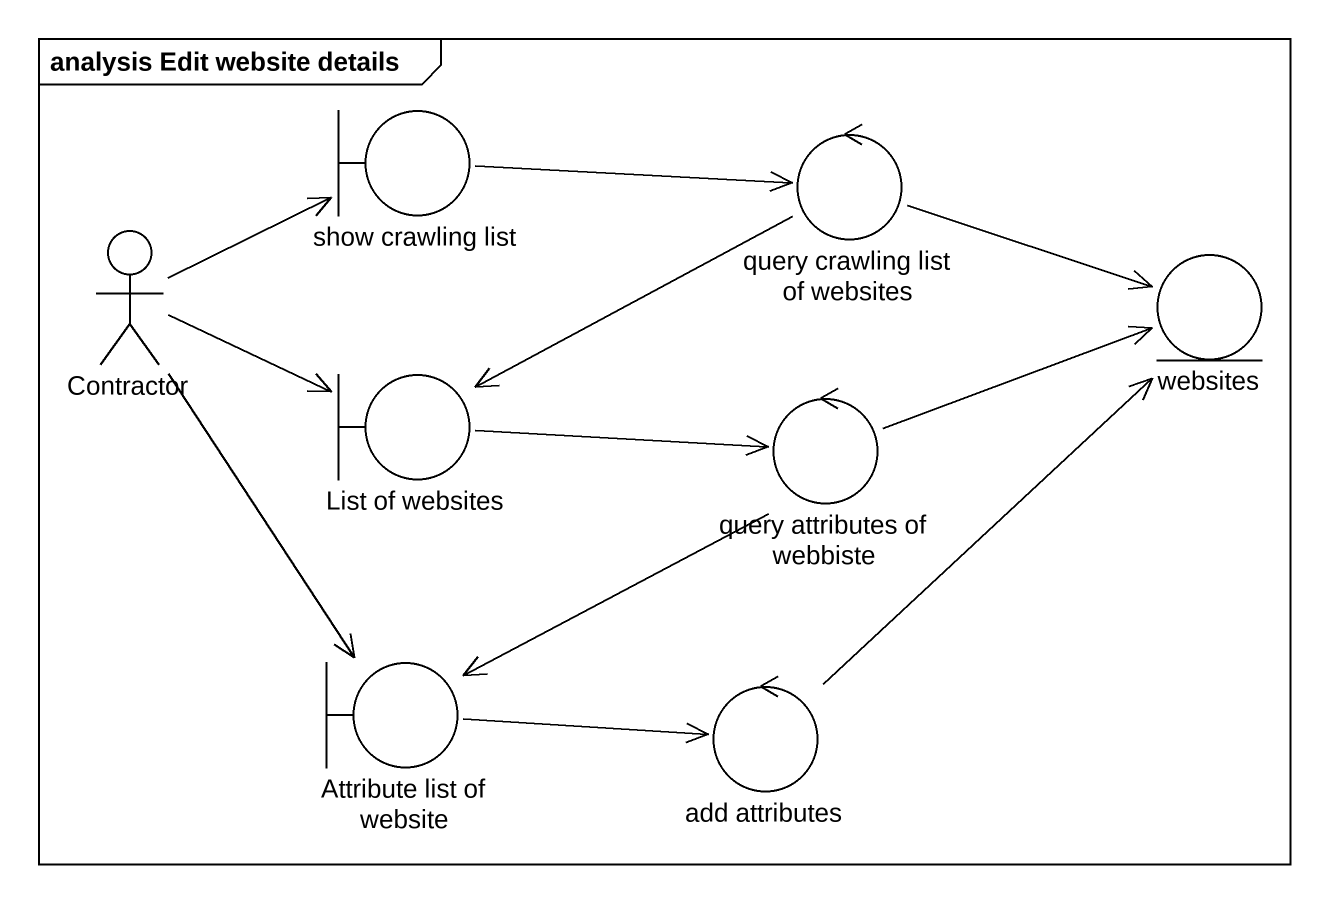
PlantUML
@startuml
mainframe analysis Edit website details
boundary "show crawling list" as show_crawling_list
control "query crawling list of websites" as query_crawling_list_of
actor Contractor
entity websites
boundary "List of websites" as List_of_websites
control "query attributes of webbiste" as query_attributes_of_webbiste
boundary "Attribute list of website" as Attribute_list_of_website
control "add attributes" as add_attributes
show_crawling_list -right-> query_crawling_list_of
query_crawling_list_of -right-> websites
query_crawling_list_of -left-> List_of_websites
Contractor -right-> show_crawling_list
Contractor -right-> List_of_websites
Contractor --> Attribute_list_of_website
List_of_websites -right-> query_attributes_of_webbiste
query_attributes_of_webbiste -right-> websites
query_attributes_of_webbiste --> Attribute_list_of_website
Attribute_list_of_website -right-> add_attributes
add_attributes -up-> websites
@enduml
